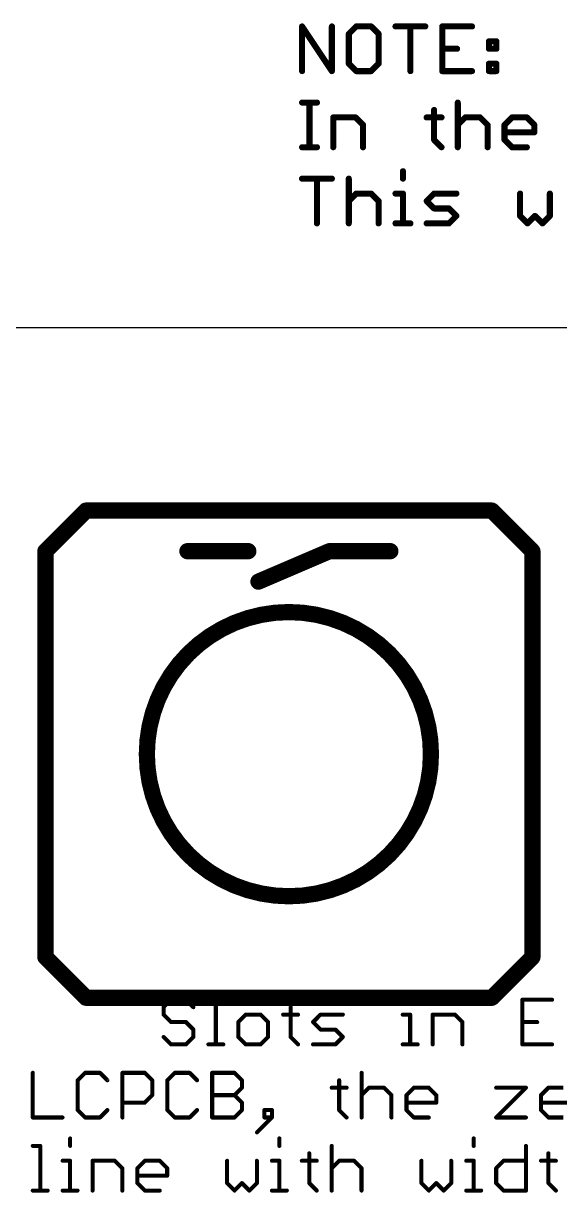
# Model space of a CAD drawing. Extents: x 0 to 102, y -4 to 29.
# Drawn here: x 50.02 to 56.73, y 14.58 to 29.21 of the extents above; entities that cross this region are included whole.
import ezdxf

# ---------------------------------------------------------------- set-up
doc = ezdxf.new("R2010")
doc.units = 0
for name, color, linetype in [('20', 53, 'CONTINUOUS'), ('21', 253, 'CONTINUOUS'), ('51', 41, 'CONTINUOUS')]:
    doc.layers.add(name, color=color, linetype=linetype)

msp = doc.modelspace()

# ---------------------------------------------------------------- linework, layer by layer
at = {"layer": '20'}
msp.add_line((100.33, 25.4), (1.27, 25.4), dxfattribs=at)
at = {"layer": '21', "const_width": 0.2032}
for points in [[(54.368, 23.114), (52.324, 23.114)], [(50.292, 22.225), (50.292, 17.907)], [(56.388, 17.907), (56.388, 22.225)], [(54.338, 17.018), (52.324, 17.018)]]:
    msp.add_lwpolyline(points, dxfattribs=at)
at = {"layer": '21'}
for points, const_width in [([(52.324, 23.1648, 1), (52.324, 23.0632)], 0.1016), ([(54.368, 23.0632, 1), (54.368, 23.1648)], 0.1016), ([(50.3428, 22.225, 1), (50.2412, 22.225)], 0.1016), ([(56.4388, 22.225, 1), (56.3372, 22.225)], 0.1016), ([(53.34, 18.288, 1), (53.34, 21.844, 1), (53.34, 18.288)], 0.2032), ([(50.2412, 17.907, 1), (50.3428, 17.907)], 0.1016), ([(56.3372, 17.907, 1), (56.4388, 17.907)], 0.1016), ([(52.324, 17.0688, 1), (52.324, 16.9672)], 0.1016), ([(54.338, 16.9672, 1), (54.338, 17.0688)], 0.1016)]:
    msp.add_lwpolyline(points, format="xyb", dxfattribs=dict(at, const_width=const_width))
at = {"layer": '51'}
for points, const_width in [([(53.5051, 28.6131), (53.5051, 29.1724)], 0.0762), ([(53.5051, 29.1724), (53.878, 28.6131)], 0.0762), ([(53.878, 28.6131), (53.878, 29.1724)], 0.0762), ([(54.183, 29.1724), (54.0898, 29.0792)], 0.0762), ([(54.0898, 29.0792), (54.0898, 28.7063)], 0.0762), ([(54.3694, 29.1724), (54.183, 29.1724)], 0.0762), ([(54.4626, 29.0792), (54.3694, 29.1724)], 0.0762), ([(54.4626, 28.7063), (54.4626, 29.0792)], 0.0762), ([(54.6745, 29.1724), (55.0473, 29.1724)], 0.0762), ([(54.8609, 28.6131), (54.8609, 29.1724)], 0.0762), ([(55.632, 29.1724), (55.2592, 29.1724)], 0.0762), ([(55.2592, 29.1724), (55.2592, 28.6131)], 0.0762), ([(55.8439, 28.986), (55.9371, 28.986)], 0.0762), ([(55.8439, 28.8927), (55.8439, 28.986)], 0.0762), ([(55.9371, 28.986), (55.9371, 28.8927)], 0.0762), ([(55.2592, 28.8927), (55.4456, 28.8927)], 0.0762), ([(55.9371, 28.8927), (55.8439, 28.8927)], 0.0762), ([(54.0898, 28.7063), (54.183, 28.6131)], 0.0762), ([(54.3694, 28.6131), (54.4626, 28.7063)], 0.0762), ([(55.8439, 28.7063), (55.9371, 28.7063)], 0.0762), ([(55.8439, 28.6131), (55.8439, 28.7063)], 0.0762), ([(55.9371, 28.7063), (55.9371, 28.6131)], 0.0762), ([(54.183, 28.6131), (54.3694, 28.6131)], 0.0762), ([(55.2592, 28.6131), (55.632, 28.6131)], 0.0762), ([(55.9371, 28.6131), (55.8439, 28.6131)], 0.0762), ([(53.5051, 28.2199), (53.6915, 28.2199)], 0.0762), ([(53.5983, 27.6606), (53.5983, 28.2199)], 0.0762), ([(55.4541, 28.2199), (55.4541, 27.6606)], 0.0762), ([(55.1575, 28.1267), (55.1575, 27.7538)], 0.0762), ([(53.8949, 27.6606), (53.8949, 28.0335)], 0.0762), ([(53.8949, 28.0335), (54.1745, 28.0335)], 0.0762), ([(54.1745, 28.0335), (54.2677, 27.9402)], 0.0762), ([(54.2677, 27.9402), (54.2677, 27.6606)], 0.0762), ([(55.0643, 28.0335), (55.2507, 28.0335)], 0.0762), ([(55.4541, 27.9402), (55.5473, 28.0335)], 0.0762), ([(55.5473, 28.0335), (55.7337, 28.0335)], 0.0762), ([(55.7337, 28.0335), (55.8269, 27.9402)], 0.0762), ([(55.8269, 27.9402), (55.8269, 27.6606)], 0.0762), ([(56.0388, 27.9402), (56.132, 28.0335)], 0.0762), ([(56.0388, 27.7538), (56.0388, 27.9402)], 0.0762), ([(56.132, 28.0335), (56.3184, 28.0335)], 0.0762), ([(56.3184, 28.0335), (56.4116, 27.9402)], 0.0762), ([(56.4116, 27.9402), (56.4116, 27.847)], 0.0762), ([(56.4116, 27.847), (56.0388, 27.847)], 0.0762), ([(53.5051, 27.6606), (53.6915, 27.6606)], 0.0762), ([(55.1575, 27.7538), (55.2507, 27.6606)], 0.0762), ([(56.132, 27.6606), (56.0388, 27.7538)], 0.0762), ([(56.3184, 27.6606), (56.132, 27.6606)], 0.0762), ([(54.7677, 27.3606), (54.7677, 27.2674)], 0.0762), ([(53.5051, 27.2674), (53.878, 27.2674)], 0.0762), ([(53.6915, 26.7081), (53.6915, 27.2674)], 0.0762), ([(54.0898, 27.2674), (54.0898, 26.7081)], 0.0762), ([(54.0898, 26.9877), (54.183, 27.081)], 0.0762), ([(54.183, 27.081), (54.3694, 27.081)], 0.0762), ([(54.3694, 27.081), (54.4626, 26.9877)], 0.0762), ([(54.6745, 27.081), (54.7677, 27.081)], 0.0762), ([(54.7677, 27.081), (54.7677, 26.7081)], 0.0762), ([(55.0643, 26.9877), (55.1575, 27.081)], 0.0762), ([(55.1575, 27.081), (55.4371, 27.081)], 0.0762), ([(56.2337, 27.081), (56.2337, 26.8013)], 0.0762), ([(56.6065, 26.8013), (56.6065, 27.081)], 0.0762), ([(54.4626, 26.9877), (54.4626, 26.7081)], 0.0762), ([(55.1575, 26.8945), (55.0643, 26.9877)], 0.0762), ([(55.3439, 26.8945), (55.1575, 26.8945)], 0.0762), ([(55.4371, 26.8013), (55.3439, 26.8945)], 0.0762), ([(55.3439, 26.7081), (55.4371, 26.8013)], 0.0762), ([(56.2337, 26.8013), (56.3269, 26.7081)], 0.0762), ([(56.3269, 26.7081), (56.4201, 26.8013)], 0.0762), ([(56.4201, 26.8013), (56.5133, 26.7081)], 0.0762), ([(56.5133, 26.7081), (56.6065, 26.8013)], 0.0762), ([(54.6745, 26.7081), (54.8609, 26.7081)], 0.0762), ([(55.0643, 26.7081), (55.3439, 26.7081)], 0.0762), ([(50.292, 22.606), (50.8, 23.114)], 0.2032), ([(55.88, 23.114), (50.8, 23.114)], 0.2032), ([(56.388, 22.606), (55.88, 23.114)], 0.2032), ([(50.292, 17.526), (50.292, 22.606)], 0.2032), ([(52.832, 22.606), (52.07, 22.606)], 0.2032), ([(53.848, 22.606), (52.959, 22.225)], 0.2032), ([(54.61, 22.606), (53.848, 22.606)], 0.2032), ([(56.388, 22.606), (56.388, 17.526)], 0.2032), ([(50.292, 17.526), (50.8, 17.018)], 0.2032), ([(55.88, 17.018), (56.388, 17.526)], 0.2032), ([(50.8, 17.018), (55.88, 17.018)], 0.2032), ([(51.8645, 16.9931), (51.7713, 16.8999)], 0.0508), ([(52.0509, 16.9931), (51.8645, 16.9931)], 0.0508), ([(52.1442, 16.8999), (52.0509, 16.9931)], 0.0508), ([(52.3326, 16.9931), (52.4258, 16.9931)], 0.0508), ([(52.4258, 16.9931), (52.4258, 16.4338)], 0.0508), ([(54.8582, 17.0863), (54.8582, 16.9931)], 0.0508), ([(56.6346, 16.9931), (56.2618, 16.9931)], 0.0508), ([(56.2618, 16.9931), (56.2618, 16.4338)], 0.0508), ([(51.7713, 16.8999), (51.7713, 16.8067)], 0.0508), ([(51.7713, 16.8067), (51.8645, 16.7134)], 0.0508), ([(52.8, 16.8067), (52.7068, 16.7134)], 0.0508), ([(52.9865, 16.8067), (52.8, 16.8067)], 0.0508), ([(53.0797, 16.7134), (52.9865, 16.8067)], 0.0508), ([(53.2681, 16.8067), (53.4546, 16.8067)], 0.0508), ([(53.3613, 16.8999), (53.3613, 16.527)], 0.0508), ([(53.6423, 16.7134), (53.7355, 16.8067)], 0.0508), ([(53.7355, 16.8067), (54.0152, 16.8067)], 0.0508), ([(54.765, 16.8067), (54.8582, 16.8067)], 0.0508), ([(54.8582, 16.8067), (54.8582, 16.4338)], 0.0508), ([(55.1392, 16.4338), (55.1392, 16.8067)], 0.0508), ([(55.1392, 16.8067), (55.4188, 16.8067)], 0.0508), ([(55.4188, 16.8067), (55.512, 16.7134)], 0.0508), ([(51.8645, 16.7134), (52.0509, 16.7134)], 0.0508), ([(52.0509, 16.7134), (52.1442, 16.6202)], 0.0508), ([(52.7068, 16.7134), (52.7068, 16.527)], 0.0508), ([(53.0797, 16.527), (53.0797, 16.7134)], 0.0508), ([(53.7355, 16.6202), (53.6423, 16.7134)], 0.0508), ([(55.512, 16.7134), (55.512, 16.4338)], 0.0508), ([(56.2618, 16.7134), (56.4482, 16.7134)], 0.0508), ([(51.8645, 16.4338), (51.7713, 16.527)], 0.0508), ([(52.1442, 16.527), (52.0509, 16.4338)], 0.0508), ([(52.1442, 16.6202), (52.1442, 16.527)], 0.0508), ([(52.7068, 16.527), (52.8, 16.4338)], 0.0508), ([(52.9865, 16.4338), (53.0797, 16.527)], 0.0508), ([(53.3613, 16.527), (53.4546, 16.4338)], 0.0508), ([(53.922, 16.6202), (53.7355, 16.6202)], 0.0508), ([(54.0152, 16.527), (53.922, 16.6202)], 0.0508), ([(53.922, 16.4338), (54.0152, 16.527)], 0.0508), ([(52.0509, 16.4338), (51.8645, 16.4338)], 0.0508), ([(52.3326, 16.4338), (52.519, 16.4338)], 0.0508), ([(52.8, 16.4338), (52.9865, 16.4338)], 0.0508), ([(53.6423, 16.4338), (53.922, 16.4338)], 0.0508), ([(54.765, 16.4338), (54.9514, 16.4338)], 0.0508), ([(56.2618, 16.4338), (56.6346, 16.4338)], 0.0508), ([(50.1341, 16.0787), (50.1341, 15.5194)], 0.0508), ([(50.7887, 16.0787), (50.6954, 15.9855)], 0.0508), ([(50.9751, 16.0787), (50.7887, 16.0787)], 0.0508), ([(51.0683, 15.9855), (50.9751, 16.0787)], 0.0508), ([(51.2568, 15.5194), (51.2568, 16.0787)], 0.0508), ([(51.2568, 16.0787), (51.5364, 16.0787)], 0.0508), ([(51.5364, 16.0787), (51.6296, 15.9855)], 0.0508), ([(51.9113, 16.0787), (51.8181, 15.9855)], 0.0508), ([(52.0977, 16.0787), (51.9113, 16.0787)], 0.0508), ([(52.1909, 15.9855), (52.0977, 16.0787)], 0.0508), ([(52.3794, 15.5194), (52.3794, 16.0787)], 0.0508), ([(52.3794, 16.0787), (52.659, 16.0787)], 0.0508), ([(52.659, 16.0787), (52.7522, 15.9855)], 0.0508), ([(54.2504, 16.0787), (54.2504, 15.5194)], 0.0508), ([(50.6954, 15.9855), (50.6954, 15.6126)], 0.0508), ([(51.6296, 15.9855), (51.6296, 15.799)], 0.0508), ([(51.8181, 15.9855), (51.8181, 15.6126)], 0.0508), ([(52.7522, 15.9855), (52.7522, 15.8923)], 0.0508), ([(53.9694, 15.9855), (53.9694, 15.6126)], 0.0508), ([(51.6296, 15.799), (51.5364, 15.7058)], 0.0508), ([(52.3794, 15.799), (52.659, 15.799)], 0.0508), ([(52.7522, 15.8923), (52.659, 15.799)], 0.0508), ([(52.659, 15.799), (52.7522, 15.7058)], 0.0508), ([(53.8762, 15.8923), (54.0626, 15.8923)], 0.0508), ([(54.2504, 15.799), (54.3436, 15.8923)], 0.0508), ([(54.3436, 15.8923), (54.53, 15.8923)], 0.0508), ([(54.53, 15.8923), (54.6233, 15.799)], 0.0508), ([(54.6233, 15.799), (54.6233, 15.5194)], 0.0508), ([(54.8117, 15.799), (54.9049, 15.8923)], 0.0508), ([(54.8117, 15.6126), (54.8117, 15.799)], 0.0508), ([(54.9049, 15.8923), (55.0913, 15.8923)], 0.0508), ([(55.0913, 15.8923), (55.1846, 15.799)], 0.0508), ([(55.1846, 15.799), (55.1846, 15.7058)], 0.0508), ([(55.9343, 15.8923), (56.3072, 15.8923)], 0.0508), ([(56.3072, 15.8923), (55.9343, 15.5194)], 0.0508), ([(56.4956, 15.799), (56.5889, 15.8923)], 0.0508), ([(56.4956, 15.6126), (56.4956, 15.799)], 0.0508), ([(56.5889, 15.8923), (56.7753, 15.8923)], 0.0508), ([(51.5364, 15.7058), (51.2568, 15.7058)], 0.0508), ([(52.7522, 15.7058), (52.7522, 15.6126)], 0.0508), ([(55.1846, 15.7058), (54.8117, 15.7058)], 0.0508), ([(56.8685, 15.7058), (56.4956, 15.7058)], 0.0508), ([(50.1341, 15.5194), (50.507, 15.5194)], 0.0508), ([(50.6954, 15.6126), (50.7887, 15.5194)], 0.0508), ([(50.7887, 15.5194), (50.9751, 15.5194)], 0.0508), ([(50.9751, 15.5194), (51.0683, 15.6126)], 0.0508), ([(51.8181, 15.6126), (51.9113, 15.5194)], 0.0508), ([(51.9113, 15.5194), (52.0977, 15.5194)], 0.0508), ([(52.0977, 15.5194), (52.1909, 15.6126)], 0.0508), ([(52.659, 15.5194), (52.3794, 15.5194)], 0.0508), ([(52.7522, 15.6126), (52.659, 15.5194)], 0.0508), ([(52.9407, 15.333), (53.1271, 15.5194)], 0.0508), ([(53.1271, 15.6126), (53.0339, 15.6126)], 0.0508), ([(53.0339, 15.6126), (53.0339, 15.5194)], 0.0508), ([(53.0339, 15.5194), (53.1271, 15.5194)], 0.0508), ([(53.1271, 15.5194), (53.1271, 15.6126)], 0.0508), ([(53.9694, 15.6126), (54.0626, 15.5194)], 0.0508), ([(54.9049, 15.5194), (54.8117, 15.6126)], 0.0508), ([(55.0913, 15.5194), (54.9049, 15.5194)], 0.0508), ([(55.9343, 15.5194), (56.3072, 15.5194)], 0.0508), ([(56.5889, 15.5194), (56.4956, 15.6126)], 0.0508), ([(56.7753, 15.5194), (56.5889, 15.5194)], 0.0508), ([(50.6015, 15.2575), (50.6015, 15.1643)], 0.0508), ([(53.221, 15.2575), (53.221, 15.1643)], 0.0508), ([(55.6533, 15.2575), (55.6533, 15.1643)], 0.0508), ([(50.1341, 15.1643), (50.2273, 15.1643)], 0.0508), ([(50.2273, 15.1643), (50.2273, 14.605)], 0.0508), ([(53.5952, 15.0711), (53.5952, 14.6982)], 0.0508), ([(53.8762, 15.1643), (53.8762, 14.605)], 0.0508), ([(56.3072, 15.1643), (56.3072, 14.605)], 0.0508), ([(56.5888, 15.0711), (56.5888, 14.6982)], 0.0508), ([(50.5083, 14.9779), (50.6015, 14.9779)], 0.0508), ([(50.6015, 14.9779), (50.6015, 14.605)], 0.0508), ([(50.8825, 14.605), (50.8825, 14.9779)], 0.0508), ([(50.8825, 14.9779), (51.1622, 14.9779)], 0.0508), ([(51.1622, 14.9779), (51.2554, 14.8846)], 0.0508), ([(51.4438, 14.8846), (51.537, 14.9779)], 0.0508), ([(51.537, 14.9779), (51.7235, 14.9779)], 0.0508), ([(51.7235, 14.9779), (51.8167, 14.8846)], 0.0508), ([(52.5664, 14.9779), (52.5664, 14.6982)], 0.0508), ([(52.9393, 14.6982), (52.9393, 14.9779)], 0.0508), ([(53.1278, 14.9779), (53.221, 14.9779)], 0.0508), ([(53.221, 14.9779), (53.221, 14.605)], 0.0508), ([(53.502, 14.9779), (53.6884, 14.9779)], 0.0508), ([(53.8762, 14.8846), (53.9694, 14.9779)], 0.0508), ([(53.9694, 14.9779), (54.1558, 14.9779)], 0.0508), ([(54.1558, 14.9779), (54.249, 14.8846)], 0.0508), ([(54.9988, 14.9779), (54.9988, 14.6982)], 0.0508), ([(55.3716, 14.6982), (55.3716, 14.9779)], 0.0508), ([(55.5601, 14.9779), (55.6533, 14.9779)], 0.0508), ([(55.6533, 14.9779), (55.6533, 14.605)], 0.0508), ([(55.9343, 14.8846), (56.0275, 14.9779)], 0.0508), ([(56.0275, 14.9779), (56.3072, 14.9779)], 0.0508), ([(56.4956, 14.9779), (56.682, 14.9779)], 0.0508), ([(51.2554, 14.8846), (51.2554, 14.605)], 0.0508), ([(51.4438, 14.6982), (51.4438, 14.8846)], 0.0508), ([(51.8167, 14.7914), (51.4438, 14.7914)], 0.0508), ([(51.8167, 14.8846), (51.8167, 14.7914)], 0.0508), ([(54.249, 14.8846), (54.249, 14.605)], 0.0508), ([(55.9343, 14.6982), (55.9343, 14.8846)], 0.0508), ([(51.537, 14.605), (51.4438, 14.6982)], 0.0508), ([(52.5664, 14.6982), (52.6597, 14.605)], 0.0508), ([(52.6597, 14.605), (52.7529, 14.6982)], 0.0508), ([(52.7529, 14.6982), (52.8461, 14.605)], 0.0508), ([(52.8461, 14.605), (52.9393, 14.6982)], 0.0508), ([(53.5952, 14.6982), (53.6884, 14.605)], 0.0508), ([(54.9988, 14.6982), (55.092, 14.605)], 0.0508), ([(55.092, 14.605), (55.1852, 14.6982)], 0.0508), ([(55.1852, 14.6982), (55.2784, 14.605)], 0.0508), ([(55.2784, 14.605), (55.3716, 14.6982)], 0.0508), ([(56.0275, 14.605), (55.9343, 14.6982)], 0.0508), ([(56.5888, 14.6982), (56.682, 14.605)], 0.0508), ([(50.1341, 14.605), (50.3205, 14.605)], 0.0508), ([(50.5083, 14.605), (50.6947, 14.605)], 0.0508), ([(51.7235, 14.605), (51.537, 14.605)], 0.0508), ([(53.1278, 14.605), (53.3142, 14.605)], 0.0508), ([(55.5601, 14.605), (55.7465, 14.605)], 0.0508), ([(56.3072, 14.605), (56.0275, 14.605)], 0.0508)]:
    msp.add_lwpolyline(points, dxfattribs=dict(at, const_width=const_width))
for points, const_width in [([(53.521, 29.1829, 1), (53.4892, 29.1618)], 0.0381), ([(53.5242, 29.1724, 1), (53.4861, 29.1724)], 0.0381), ([(53.897, 29.1724, 1), (53.8589, 29.1724)], 0.0381), ([(54.1088, 29.0792, 1), (54.0707, 29.0792)], 0.0381), ([(54.183, 29.1914, 1), (54.183, 29.1533)], 0.0381), ([(54.1965, 29.1589, 1), (54.1695, 29.1858)], 0.0381), ([(54.3829, 29.1858, 1), (54.356, 29.1589)], 0.0381), ([(54.3694, 29.1533, 1), (54.3694, 29.1914)], 0.0381), ([(54.4817, 29.0792, 1), (54.4436, 29.0792)], 0.0381), ([(54.6745, 29.1914, 1), (54.6745, 29.1533)], 0.0381), ([(54.88, 29.1724, 1), (54.8419, 29.1724)], 0.0381), ([(55.0473, 29.1533, 1), (55.0473, 29.1914)], 0.0381), ([(55.2782, 29.1724, 1), (55.2401, 29.1724)], 0.0381), ([(55.2592, 29.1914, 1), (55.2592, 29.1533)], 0.0381), ([(55.632, 29.1533, 1), (55.632, 29.1914)], 0.0381), ([(54.0763, 29.0926, 1), (54.1033, 29.0657)], 0.0381), ([(54.4492, 29.0657, 1), (54.4761, 29.0926)], 0.0381), ([(55.8629, 28.986, 1), (55.8248, 28.986)], 0.0381), ([(55.8439, 29.005, 1), (55.8439, 28.9669)], 0.0381), ([(55.9562, 28.986, 1), (55.9181, 28.986)], 0.0381), ([(55.9371, 28.9669, 1), (55.9371, 29.005)], 0.0381), ([(55.2592, 28.9118, 1), (55.2592, 28.8737)], 0.0381), ([(55.4456, 28.8737, 1), (55.4456, 28.9118)], 0.0381), ([(55.8439, 28.9118, 1), (55.8439, 28.8737)], 0.0381), ([(55.8248, 28.8927, 1), (55.8629, 28.8927)], 0.0381), ([(55.9181, 28.8927, 1), (55.9562, 28.8927)], 0.0381), ([(55.9371, 28.8737, 1), (55.9371, 28.9118)], 0.0381), ([(54.1033, 28.7198, 1), (54.0763, 28.6928)], 0.0381), ([(54.0707, 28.7063, 1), (54.1088, 28.7063)], 0.0381), ([(54.4436, 28.7063, 1), (54.4817, 28.7063)], 0.0381), ([(54.4761, 28.6928, 1), (54.4492, 28.7198)], 0.0381), ([(55.8439, 28.7254, 1), (55.8439, 28.6873)], 0.0381), ([(55.8629, 28.7063, 1), (55.8248, 28.7063)], 0.0381), ([(55.9562, 28.7063, 1), (55.9181, 28.7063)], 0.0381), ([(55.9371, 28.6873, 1), (55.9371, 28.7254)], 0.0381), ([(53.4861, 28.6131, 1), (53.5242, 28.6131)], 0.0381), ([(53.8589, 28.6131, 1), (53.897, 28.6131)], 0.0381), ([(53.8621, 28.6025, 1), (53.8938, 28.6237)], 0.0381), ([(54.183, 28.6322, 1), (54.183, 28.5941)], 0.0381), ([(54.1695, 28.5996, 1), (54.1965, 28.6266)], 0.0381), ([(54.356, 28.6266, 1), (54.3829, 28.5996)], 0.0381), ([(54.3694, 28.5941, 1), (54.3694, 28.6322)], 0.0381), ([(54.8419, 28.6131, 1), (54.88, 28.6131)], 0.0381), ([(55.2401, 28.6131, 1), (55.2782, 28.6131)], 0.0381), ([(55.2592, 28.6322, 1), (55.2592, 28.5941)], 0.0381), ([(55.632, 28.5941, 1), (55.632, 28.6322)], 0.0381), ([(55.8439, 28.6322, 1), (55.8439, 28.5941)], 0.0381), ([(55.8248, 28.6131, 1), (55.8629, 28.6131)], 0.0381), ([(55.9181, 28.6131, 1), (55.9562, 28.6131)], 0.0381), ([(55.9371, 28.5941, 1), (55.9371, 28.6322)], 0.0381), ([(53.5051, 28.2389, 1), (53.5051, 28.2008)], 0.0381), ([(53.6174, 28.2199, 1), (53.5793, 28.2199)], 0.0381), ([(53.6915, 28.2008, 1), (53.6915, 28.2389)], 0.0381), ([(55.4731, 28.2199, 1), (55.435, 28.2199)], 0.0381), ([(55.1766, 28.1267, 1), (55.1385, 28.1267)], 0.0381), ([(53.9139, 28.0335, 1), (53.8758, 28.0335)], 0.0381), ([(53.8949, 28.0525, 1), (53.8949, 28.0144)], 0.0381), ([(54.188, 28.0469, 1), (54.1611, 28.02)], 0.0381), ([(54.1745, 28.0144, 1), (54.1745, 28.0525)], 0.0381), ([(54.2868, 27.9402, 1), (54.2487, 27.9402)], 0.0381), ([(54.2543, 27.9268, 1), (54.2812, 27.9537)], 0.0381), ([(55.0643, 28.0525, 1), (55.0643, 28.0144)], 0.0381), ([(55.2507, 28.0144, 1), (55.2507, 28.0525)], 0.0381), ([(55.4406, 27.9537, 1), (55.4676, 27.9268)], 0.0381), ([(55.5473, 28.0525, 1), (55.5473, 28.0144)], 0.0381), ([(55.5608, 28.02, 1), (55.5338, 28.0469)], 0.0381), ([(55.7472, 28.0469, 1), (55.7203, 28.02)], 0.0381), ([(55.7337, 28.0144, 1), (55.7337, 28.0525)], 0.0381), ([(55.846, 27.9402, 1), (55.8079, 27.9402)], 0.0381), ([(55.8135, 27.9268, 1), (55.8404, 27.9537)], 0.0381), ([(56.0578, 27.9402, 1), (56.0197, 27.9402)], 0.0381), ([(56.0253, 27.9537, 1), (56.0523, 27.9268)], 0.0381), ([(56.132, 28.0525, 1), (56.132, 28.0144)], 0.0381), ([(56.1455, 28.02, 1), (56.1185, 28.0469)], 0.0381), ([(56.3319, 28.0469, 1), (56.305, 28.02)], 0.0381), ([(56.3184, 28.0144, 1), (56.3184, 28.0525)], 0.0381), ([(56.4307, 27.9402, 1), (56.3926, 27.9402)], 0.0381), ([(56.3982, 27.9268, 1), (56.4251, 27.9537)], 0.0381), ([(56.0388, 27.8661, 1), (56.0388, 27.828)], 0.0381), ([(56.3926, 27.847, 1), (56.4307, 27.847)], 0.0381), ([(56.4116, 27.828, 1), (56.4116, 27.8661)], 0.0381), ([(53.5051, 27.6797, 1), (53.5051, 27.6416)], 0.0381), ([(53.5793, 27.6606, 1), (53.6174, 27.6606)], 0.0381), ([(53.6915, 27.6416, 1), (53.6915, 27.6797)], 0.0381), ([(53.8758, 27.6606, 1), (53.9139, 27.6606)], 0.0381), ([(54.2487, 27.6606, 1), (54.2868, 27.6606)], 0.0381), ([(55.171, 27.7673, 1), (55.144, 27.7403)], 0.0381), ([(55.1385, 27.7538, 1), (55.1766, 27.7538)], 0.0381), ([(55.2372, 27.6471, 1), (55.2642, 27.6741)], 0.0381), ([(55.435, 27.6606, 1), (55.4731, 27.6606)], 0.0381), ([(55.8079, 27.6606, 1), (55.846, 27.6606)], 0.0381), ([(56.0523, 27.7673, 1), (56.0253, 27.7403)], 0.0381), ([(56.0197, 27.7538, 1), (56.0578, 27.7538)], 0.0381), ([(56.132, 27.6797, 1), (56.132, 27.6416)], 0.0381), ([(56.1185, 27.6471, 1), (56.1455, 27.6741)], 0.0381), ([(56.3184, 27.6416, 1), (56.3184, 27.6797)], 0.0381), ([(54.7868, 27.3606, 1), (54.7487, 27.3606)], 0.0381), ([(53.5051, 27.2864, 1), (53.5051, 27.2483)], 0.0381), ([(53.7106, 27.2674, 1), (53.6725, 27.2674)], 0.0381), ([(53.878, 27.2483, 1), (53.878, 27.2864)], 0.0381), ([(54.1088, 27.2674, 1), (54.0707, 27.2674)], 0.0381), ([(54.7487, 27.2674, 1), (54.7868, 27.2674)], 0.0381), ([(54.183, 27.1, 1), (54.183, 27.0619)], 0.0381), ([(54.1965, 27.0675, 1), (54.1695, 27.0944)], 0.0381), ([(54.3829, 27.0944, 1), (54.356, 27.0675)], 0.0381), ([(54.3694, 27.0619, 1), (54.3694, 27.1)], 0.0381), ([(54.6745, 27.1, 1), (54.6745, 27.0619)], 0.0381), ([(54.7868, 27.081, 1), (54.7487, 27.081)], 0.0381), ([(54.7677, 27.0619, 1), (54.7677, 27.1)], 0.0381), ([(55.1575, 27.1, 1), (55.1575, 27.0619)], 0.0381), ([(55.171, 27.0675, 1), (55.144, 27.0944)], 0.0381), ([(55.4371, 27.0619, 1), (55.4371, 27.1)], 0.0381), ([(56.2527, 27.081, 1), (56.2146, 27.081)], 0.0381), ([(56.6256, 27.081, 1), (56.5875, 27.081)], 0.0381), ([(54.0763, 27.0012, 1), (54.1033, 26.9743)], 0.0381), ([(54.4817, 26.9877, 1), (54.4436, 26.9877)], 0.0381), ([(54.4492, 26.9743, 1), (54.4761, 27.0012)], 0.0381), ([(55.0778, 27.0012, 1), (55.0508, 26.9743)], 0.0381), ([(55.0508, 27.0012, 1), (55.0778, 26.9743)], 0.0381), ([(55.1575, 26.9136, 1), (55.1575, 26.8755)], 0.0381), ([(55.144, 26.8811, 1), (55.171, 26.908)], 0.0381), ([(55.3574, 26.908, 1), (55.3305, 26.8811)], 0.0381), ([(55.3439, 26.8755, 1), (55.3439, 26.9136)], 0.0381), ([(55.4506, 26.7878, 1), (55.4237, 26.8148)], 0.0381), ([(55.4237, 26.7878, 1), (55.4506, 26.8148)], 0.0381), ([(56.2146, 26.8013, 1), (56.2527, 26.8013)], 0.0381), ([(56.2472, 26.8148, 1), (56.2202, 26.7878)], 0.0381), ([(56.4336, 26.8148, 1), (56.4066, 26.7878)], 0.0381), ([(56.4336, 26.7878, 1), (56.4066, 26.8148)], 0.0381), ([(56.5875, 26.8013, 1), (56.6256, 26.8013)], 0.0381), ([(56.62, 26.7878, 1), (56.5931, 26.8148)], 0.0381), ([(53.6725, 26.7081, 1), (53.7106, 26.7081)], 0.0381), ([(54.0707, 26.7081, 1), (54.1088, 26.7081)], 0.0381), ([(54.4436, 26.7081, 1), (54.4817, 26.7081)], 0.0381), ([(54.6745, 26.7272, 1), (54.6745, 26.6891)], 0.0381), ([(54.7487, 26.7081, 1), (54.7868, 26.7081)], 0.0381), ([(54.8609, 26.6891, 1), (54.8609, 26.7272)], 0.0381), ([(55.0643, 26.7272, 1), (55.0643, 26.6891)], 0.0381), ([(55.3305, 26.7216, 1), (55.3574, 26.6946)], 0.0381), ([(55.3439, 26.6891, 1), (55.3439, 26.7272)], 0.0381), ([(56.3134, 26.7216, 1), (56.3404, 26.6946)], 0.0381), ([(56.3134, 26.6946, 1), (56.3404, 26.7216)], 0.0381), ([(56.4999, 26.7216, 1), (56.5268, 26.6946)], 0.0381), ([(56.4999, 26.6946, 1), (56.5268, 26.7216)], 0.0381), ([(50.8, 23.1648, 1), (50.8, 23.0632)], 0.1016), ([(50.8359, 23.0781, 1), (50.7641, 23.1499)], 0.1016), ([(55.9159, 23.1499, 1), (55.8441, 23.0781)], 0.1016), ([(55.88, 23.0632, 1), (55.88, 23.1648)], 0.1016), ([(50.3428, 22.606, 1), (50.2412, 22.606)], 0.1016), ([(50.2561, 22.6419, 1), (50.3279, 22.5701)], 0.1016), ([(52.07, 22.6568, 1), (52.07, 22.5552)], 0.1016), ([(52.832, 22.5552, 1), (52.832, 22.6568)], 0.1016), ([(53.848, 22.6568, 1), (53.848, 22.5552)], 0.1016), ([(53.868, 22.5593, 1), (53.828, 22.6527)], 0.1016), ([(54.61, 22.5552, 1), (54.61, 22.6568)], 0.1016), ([(56.4388, 22.606, 1), (56.3372, 22.606)], 0.1016), ([(56.3521, 22.5701, 1), (56.4239, 22.6419)], 0.1016), ([(52.939, 22.2717, 1), (52.979, 22.1783)], 0.1016), ([(53.34, 18.288, 1), (53.34, 21.844, 1), (53.34, 18.288)], 0.2032), ([(50.3279, 17.5619, 1), (50.2561, 17.4901)], 0.1016), ([(50.2412, 17.526, 1), (50.3428, 17.526)], 0.1016), ([(56.3372, 17.526, 1), (56.4388, 17.526)], 0.1016), ([(56.4239, 17.4901, 1), (56.3521, 17.5619)], 0.1016), ([(50.8, 17.0688, 1), (50.8, 16.9672)], 0.1016), ([(55.88, 16.9672, 1), (55.88, 17.0688)], 0.1016), ([(50.7641, 16.9821, 1), (50.8359, 17.0539)], 0.1016), ([(51.8645, 17.0058, 1), (51.8645, 16.9804)], 0.0254), ([(51.8735, 16.9841, 1), (51.8555, 17.0021)], 0.0254), ([(52.0599, 17.0021, 1), (52.042, 16.9841)], 0.0254), ([(52.0509, 16.9804, 1), (52.0509, 17.0058)], 0.0254), ([(52.3326, 17.0058, 1), (52.3326, 16.9804)], 0.0254), ([(52.4385, 16.9931, 1), (52.4131, 16.9931)], 0.0254), ([(52.4258, 16.9804, 1), (52.4258, 17.0058)], 0.0254), ([(54.8709, 17.0863, 1), (54.8455, 17.0863)], 0.0254), ([(54.8455, 16.9931, 1), (54.8709, 16.9931)], 0.0254), ([(55.8441, 17.0539, 1), (55.9159, 16.9821)], 0.1016), ([(56.2618, 17.0058, 1), (56.2618, 16.9804)], 0.0254), ([(56.2745, 16.9931, 1), (56.2491, 16.9931)], 0.0254), ([(56.6346, 16.9804, 1), (56.6346, 17.0058)], 0.0254), ([(51.784, 16.8999, 1), (51.7586, 16.8999)], 0.0254), ([(51.7623, 16.9088, 1), (51.7803, 16.8909)], 0.0254), ([(51.7803, 16.8156, 1), (51.7623, 16.7977)], 0.0254), ([(52.1352, 16.8909, 1), (52.1531, 16.9088)], 0.0254), ([(52.8, 16.8194, 1), (52.8, 16.794)], 0.0254), ([(52.809, 16.7977, 1), (52.791, 16.8156)], 0.0254), ([(52.9954, 16.8156, 1), (52.9775, 16.7977)], 0.0254), ([(52.9865, 16.794, 1), (52.9865, 16.8194)], 0.0254), ([(53.2681, 16.8194, 1), (53.2681, 16.794)], 0.0254), ([(53.374, 16.8999, 1), (53.3486, 16.8999)], 0.0254), ([(53.4546, 16.794, 1), (53.4546, 16.8194)], 0.0254), ([(53.7355, 16.8194, 1), (53.7355, 16.794)], 0.0254), ([(53.7445, 16.7977, 1), (53.7266, 16.8156)], 0.0254), ([(54.0152, 16.794, 1), (54.0152, 16.8194)], 0.0254), ([(54.765, 16.8194, 1), (54.765, 16.794)], 0.0254), ([(54.8709, 16.8067, 1), (54.8455, 16.8067)], 0.0254), ([(54.8582, 16.794, 1), (54.8582, 16.8194)], 0.0254), ([(55.1519, 16.8067, 1), (55.1265, 16.8067)], 0.0254), ([(55.1392, 16.8194, 1), (55.1392, 16.794)], 0.0254), ([(55.4278, 16.8156, 1), (55.4098, 16.7977)], 0.0254), ([(55.4188, 16.794, 1), (55.4188, 16.8194)], 0.0254), ([(51.7586, 16.8067, 1), (51.784, 16.8067)], 0.0254), ([(51.8645, 16.7261, 1), (51.8645, 16.7007)], 0.0254), ([(51.8555, 16.7045, 1), (51.8735, 16.7224)], 0.0254), ([(52.0599, 16.7224, 1), (52.042, 16.7045)], 0.0254), ([(52.0509, 16.7007, 1), (52.0509, 16.7261)], 0.0254), ([(52.7195, 16.7134, 1), (52.6941, 16.7134)], 0.0254), ([(52.6978, 16.7224, 1), (52.7158, 16.7045)], 0.0254), ([(53.0924, 16.7134, 1), (53.067, 16.7134)], 0.0254), ([(53.0707, 16.7045, 1), (53.0886, 16.7224)], 0.0254), ([(53.6513, 16.7224, 1), (53.6334, 16.7045)], 0.0254), ([(53.6334, 16.7224, 1), (53.6513, 16.7045)], 0.0254), ([(55.5247, 16.7134, 1), (55.4993, 16.7134)], 0.0254), ([(55.503, 16.7045, 1), (55.521, 16.7224)], 0.0254), ([(56.2618, 16.7261, 1), (56.2618, 16.7007)], 0.0254), ([(56.4482, 16.7007, 1), (56.4482, 16.7261)], 0.0254), ([(51.7803, 16.536, 1), (51.7623, 16.518)], 0.0254), ([(52.1569, 16.6202, 1), (52.1315, 16.6202)], 0.0254), ([(52.1315, 16.527, 1), (52.1569, 16.527)], 0.0254), ([(52.1352, 16.6112, 1), (52.1531, 16.6292)], 0.0254), ([(52.1531, 16.518, 1), (52.1352, 16.536)], 0.0254), ([(52.7158, 16.536, 1), (52.6978, 16.518)], 0.0254), ([(52.6941, 16.527, 1), (52.7195, 16.527)], 0.0254), ([(53.067, 16.527, 1), (53.0924, 16.527)], 0.0254), ([(53.0886, 16.518, 1), (53.0707, 16.536)], 0.0254), ([(53.3486, 16.527, 1), (53.374, 16.527)], 0.0254), ([(53.3703, 16.536, 1), (53.3524, 16.518)], 0.0254), ([(53.7355, 16.6329, 1), (53.7355, 16.6075)], 0.0254), ([(53.7266, 16.6112, 1), (53.7445, 16.6292)], 0.0254), ([(53.9309, 16.6292, 1), (53.913, 16.6112)], 0.0254), ([(53.922, 16.6075, 1), (53.922, 16.6329)], 0.0254), ([(54.0242, 16.518, 1), (54.0062, 16.536)], 0.0254), ([(54.0062, 16.518, 1), (54.0242, 16.536)], 0.0254), ([(51.8645, 16.4465, 1), (51.8645, 16.4211)], 0.0254), ([(51.8555, 16.4248, 1), (51.8735, 16.4428)], 0.0254), ([(52.042, 16.4428, 1), (52.0599, 16.4248)], 0.0254), ([(52.0509, 16.4211, 1), (52.0509, 16.4465)], 0.0254), ([(52.3326, 16.4465, 1), (52.3326, 16.4211)], 0.0254), ([(52.4131, 16.4338, 1), (52.4385, 16.4338)], 0.0254), ([(52.519, 16.4211, 1), (52.519, 16.4465)], 0.0254), ([(52.8, 16.4465, 1), (52.8, 16.4211)], 0.0254), ([(52.791, 16.4248, 1), (52.809, 16.4428)], 0.0254), ([(52.9775, 16.4428, 1), (52.9954, 16.4248)], 0.0254), ([(52.9865, 16.4211, 1), (52.9865, 16.4465)], 0.0254), ([(53.4456, 16.4248, 1), (53.4635, 16.4428)], 0.0254), ([(53.6423, 16.4465, 1), (53.6423, 16.4211)], 0.0254), ([(53.913, 16.4428, 1), (53.9309, 16.4248)], 0.0254), ([(53.922, 16.4211, 1), (53.922, 16.4465)], 0.0254), ([(54.765, 16.4465, 1), (54.765, 16.4211)], 0.0254), ([(54.8455, 16.4338, 1), (54.8709, 16.4338)], 0.0254), ([(54.9514, 16.4211, 1), (54.9514, 16.4465)], 0.0254), ([(55.1265, 16.4338, 1), (55.1519, 16.4338)], 0.0254), ([(55.4993, 16.4338, 1), (55.5247, 16.4338)], 0.0254), ([(56.2618, 16.4465, 1), (56.2618, 16.4211)], 0.0254), ([(56.2491, 16.4338, 1), (56.2745, 16.4338)], 0.0254), ([(56.6346, 16.4211, 1), (56.6346, 16.4465)], 0.0254), ([(50.1468, 16.0787, 1), (50.1214, 16.0787)], 0.0254), ([(50.7887, 16.0914, 1), (50.7887, 16.066)], 0.0254), ([(50.7976, 16.0697, 1), (50.7797, 16.0877)], 0.0254), ([(50.9841, 16.0877, 1), (50.9661, 16.0697)], 0.0254), ([(50.9751, 16.066, 1), (50.9751, 16.0914)], 0.0254), ([(51.2695, 16.0787, 1), (51.2441, 16.0787)], 0.0254), ([(51.2568, 16.0914, 1), (51.2568, 16.066)], 0.0254), ([(51.5454, 16.0877, 1), (51.5274, 16.0697)], 0.0254), ([(51.5364, 16.066, 1), (51.5364, 16.0914)], 0.0254), ([(51.9113, 16.0914, 1), (51.9113, 16.066)], 0.0254), ([(51.9203, 16.0697, 1), (51.9023, 16.0877)], 0.0254), ([(52.1067, 16.0877, 1), (52.0887, 16.0697)], 0.0254), ([(52.0977, 16.066, 1), (52.0977, 16.0914)], 0.0254), ([(52.3921, 16.0787, 1), (52.3667, 16.0787)], 0.0254), ([(52.3794, 16.0914, 1), (52.3794, 16.066)], 0.0254), ([(52.668, 16.0877, 1), (52.65, 16.0697)], 0.0254), ([(52.659, 16.066, 1), (52.659, 16.0914)], 0.0254), ([(54.2631, 16.0787, 1), (54.2377, 16.0787)], 0.0254), ([(50.7081, 15.9855, 1), (50.6827, 15.9855)], 0.0254), ([(50.6865, 15.9944, 1), (50.7044, 15.9765)], 0.0254), ([(51.0593, 15.9765, 1), (51.0773, 15.9944)], 0.0254), ([(51.6423, 15.9855, 1), (51.6169, 15.9855)], 0.0254), ([(51.6206, 15.9765, 1), (51.6386, 15.9944)], 0.0254), ([(51.8308, 15.9855, 1), (51.8054, 15.9855)], 0.0254), ([(51.8091, 15.9944, 1), (51.827, 15.9765)], 0.0254), ([(52.1819, 15.9765, 1), (52.1999, 15.9944)], 0.0254), ([(52.7649, 15.9855, 1), (52.7395, 15.9855)], 0.0254), ([(52.7432, 15.9765, 1), (52.7612, 15.9944)], 0.0254), ([(53.9821, 15.9855, 1), (53.9567, 15.9855)], 0.0254), ([(51.6169, 15.799, 1), (51.6423, 15.799)], 0.0254), ([(51.6386, 15.7901, 1), (51.6206, 15.808)], 0.0254), ([(52.3794, 15.8117, 1), (52.3794, 15.7863)], 0.0254), ([(52.668, 15.808, 1), (52.65, 15.7901)], 0.0254), ([(52.65, 15.808, 1), (52.668, 15.7901)], 0.0254), ([(52.659, 15.7863, 1), (52.659, 15.8117)], 0.0254), ([(52.7395, 15.8923, 1), (52.7649, 15.8923)], 0.0254), ([(52.7612, 15.8833, 1), (52.7432, 15.9012)], 0.0254), ([(53.8762, 15.905, 1), (53.8762, 15.8796)], 0.0254), ([(54.0626, 15.8796, 1), (54.0626, 15.905)], 0.0254), ([(54.2414, 15.808, 1), (54.2594, 15.7901)], 0.0254), ([(54.3436, 15.905, 1), (54.3436, 15.8796)], 0.0254), ([(54.3526, 15.8833, 1), (54.3346, 15.9012)], 0.0254), ([(54.539, 15.9012, 1), (54.5211, 15.8833)], 0.0254), ([(54.53, 15.8796, 1), (54.53, 15.905)], 0.0254), ([(54.636, 15.799, 1), (54.6106, 15.799)], 0.0254), ([(54.6143, 15.7901, 1), (54.6322, 15.808)], 0.0254), ([(54.8244, 15.799, 1), (54.799, 15.799)], 0.0254), ([(54.8027, 15.808, 1), (54.8207, 15.7901)], 0.0254), ([(54.9049, 15.905, 1), (54.9049, 15.8796)], 0.0254), ([(54.9139, 15.8833, 1), (54.8959, 15.9012)], 0.0254), ([(55.1003, 15.9012, 1), (55.0824, 15.8833)], 0.0254), ([(55.0913, 15.8796, 1), (55.0913, 15.905)], 0.0254), ([(55.1973, 15.799, 1), (55.1719, 15.799)], 0.0254), ([(55.1756, 15.7901, 1), (55.1935, 15.808)], 0.0254), ([(55.9343, 15.905, 1), (55.9343, 15.8796)], 0.0254), ([(56.3162, 15.8833, 1), (56.2982, 15.9012)], 0.0254), ([(56.3072, 15.8796, 1), (56.3072, 15.905)], 0.0254), ([(56.5083, 15.799, 1), (56.4829, 15.799)], 0.0254), ([(56.4867, 15.808, 1), (56.5046, 15.7901)], 0.0254), ([(56.5889, 15.905, 1), (56.5889, 15.8796)], 0.0254), ([(56.5978, 15.8833, 1), (56.5799, 15.9012)], 0.0254), ([(51.2568, 15.7185, 1), (51.2568, 15.6931)], 0.0254), ([(51.5274, 15.7148, 1), (51.5454, 15.6968)], 0.0254), ([(51.5364, 15.6931, 1), (51.5364, 15.7185)], 0.0254), ([(52.7649, 15.7058, 1), (52.7395, 15.7058)], 0.0254), ([(52.7432, 15.6968, 1), (52.7612, 15.7148)], 0.0254), ([(54.8117, 15.7185, 1), (54.8117, 15.6931)], 0.0254), ([(55.1719, 15.7058, 1), (55.1973, 15.7058)], 0.0254), ([(55.1846, 15.6931, 1), (55.1846, 15.7185)], 0.0254), ([(56.4956, 15.7185, 1), (56.4956, 15.6931)], 0.0254), ([(50.1341, 15.5321, 1), (50.1341, 15.5067)], 0.0254), ([(50.1214, 15.5194, 1), (50.1468, 15.5194)], 0.0254), ([(50.507, 15.5067, 1), (50.507, 15.5321)], 0.0254), ([(50.6827, 15.6126, 1), (50.7081, 15.6126)], 0.0254), ([(50.7044, 15.6216, 1), (50.6865, 15.6036)], 0.0254), ([(50.7887, 15.5321, 1), (50.7887, 15.5067)], 0.0254), ([(50.7797, 15.5104, 1), (50.7976, 15.5284)], 0.0254), ([(50.9661, 15.5284, 1), (50.9841, 15.5104)], 0.0254), ([(50.9751, 15.5067, 1), (50.9751, 15.5321)], 0.0254), ([(51.0773, 15.6036, 1), (51.0593, 15.6216)], 0.0254), ([(51.2441, 15.5194, 1), (51.2695, 15.5194)], 0.0254), ([(51.827, 15.6216, 1), (51.8091, 15.6036)], 0.0254), ([(51.8054, 15.6126, 1), (51.8308, 15.6126)], 0.0254), ([(51.9113, 15.5321, 1), (51.9113, 15.5067)], 0.0254), ([(51.9023, 15.5104, 1), (51.9203, 15.5284)], 0.0254), ([(52.0887, 15.5284, 1), (52.1067, 15.5104)], 0.0254), ([(52.0977, 15.5067, 1), (52.0977, 15.5321)], 0.0254), ([(52.1999, 15.6036, 1), (52.1819, 15.6216)], 0.0254), ([(52.3794, 15.5321, 1), (52.3794, 15.5067)], 0.0254), ([(52.3667, 15.5194, 1), (52.3921, 15.5194)], 0.0254), ([(52.65, 15.5284, 1), (52.668, 15.5104)], 0.0254), ([(52.659, 15.5067, 1), (52.659, 15.5321)], 0.0254), ([(52.7395, 15.6126, 1), (52.7649, 15.6126)], 0.0254), ([(52.7612, 15.6036, 1), (52.7432, 15.6216)], 0.0254), ([(53.0339, 15.6253, 1), (53.0339, 15.5999)], 0.0254), ([(53.0466, 15.6126, 1), (53.0212, 15.6126)], 0.0254), ([(53.0339, 15.5321, 1), (53.0339, 15.5067)], 0.0254), ([(53.0212, 15.5194, 1), (53.0466, 15.5194)], 0.0254), ([(53.1398, 15.6126, 1), (53.1144, 15.6126)], 0.0254), ([(53.1144, 15.5194, 1), (53.1398, 15.5194)], 0.0254), ([(53.1361, 15.5104, 1), (53.1181, 15.5284)], 0.0254), ([(53.1271, 15.5999, 1), (53.1271, 15.6253)], 0.0254), ([(53.1271, 15.5067, 1), (53.1271, 15.5321)], 0.0254), ([(53.9784, 15.6216, 1), (53.9604, 15.6036)], 0.0254), ([(53.9567, 15.6126, 1), (53.9821, 15.6126)], 0.0254), ([(54.0536, 15.5104, 1), (54.0716, 15.5284)], 0.0254), ([(54.2377, 15.5194, 1), (54.2631, 15.5194)], 0.0254), ([(54.6106, 15.5194, 1), (54.636, 15.5194)], 0.0254), ([(54.8207, 15.6216, 1), (54.8027, 15.6036)], 0.0254), ([(54.799, 15.6126, 1), (54.8244, 15.6126)], 0.0254), ([(54.9049, 15.5321, 1), (54.9049, 15.5067)], 0.0254), ([(54.8959, 15.5104, 1), (54.9139, 15.5284)], 0.0254), ([(55.0913, 15.5067, 1), (55.0913, 15.5321)], 0.0254), ([(55.9343, 15.5321, 1), (55.9343, 15.5067)], 0.0254), ([(55.9253, 15.5284, 1), (55.9433, 15.5104)], 0.0254), ([(56.3072, 15.5067, 1), (56.3072, 15.5321)], 0.0254), ([(56.4829, 15.6126, 1), (56.5083, 15.6126)], 0.0254), ([(56.5046, 15.6216, 1), (56.4867, 15.6036)], 0.0254), ([(56.5889, 15.5321, 1), (56.5889, 15.5067)], 0.0254), ([(56.5799, 15.5104, 1), (56.5978, 15.5284)], 0.0254), ([(50.6142, 15.2575, 1), (50.5888, 15.2575)], 0.0254), ([(52.9317, 15.342, 1), (52.9497, 15.324)], 0.0254), ([(53.2337, 15.2575, 1), (53.2083, 15.2575)], 0.0254), ([(55.666, 15.2575, 1), (55.6406, 15.2575)], 0.0254), ([(50.1341, 15.177, 1), (50.1341, 15.1516)], 0.0254), ([(50.24, 15.1643, 1), (50.2146, 15.1643)], 0.0254), ([(50.2273, 15.1516, 1), (50.2273, 15.177)], 0.0254), ([(50.5888, 15.1643, 1), (50.6142, 15.1643)], 0.0254), ([(53.2083, 15.1643, 1), (53.2337, 15.1643)], 0.0254), ([(53.6079, 15.0711, 1), (53.5825, 15.0711)], 0.0254), ([(53.8889, 15.1643, 1), (53.8635, 15.1643)], 0.0254), ([(55.6406, 15.1643, 1), (55.666, 15.1643)], 0.0254), ([(56.3199, 15.1643, 1), (56.2945, 15.1643)], 0.0254), ([(56.6015, 15.0711, 1), (56.5761, 15.0711)], 0.0254), ([(50.5083, 14.9906, 1), (50.5083, 14.9651)], 0.0254), ([(50.6142, 14.9779, 1), (50.5888, 14.9779)], 0.0254), ([(50.6015, 14.9651, 1), (50.6015, 14.9906)], 0.0254), ([(50.8825, 14.9906, 1), (50.8825, 14.9651)], 0.0254), ([(50.8952, 14.9779, 1), (50.8698, 14.9779)], 0.0254), ([(51.1711, 14.9868, 1), (51.1532, 14.9689)], 0.0254), ([(51.1622, 14.9651, 1), (51.1622, 14.9906)], 0.0254), ([(51.537, 14.9906, 1), (51.537, 14.9651)], 0.0254), ([(51.546, 14.9689, 1), (51.5281, 14.9868)], 0.0254), ([(51.7324, 14.9868, 1), (51.7145, 14.9689)], 0.0254), ([(51.7235, 14.9651, 1), (51.7235, 14.9906)], 0.0254), ([(52.5791, 14.9779, 1), (52.5537, 14.9779)], 0.0254), ([(52.952, 14.9779, 1), (52.9266, 14.9779)], 0.0254), ([(53.1278, 14.9906, 1), (53.1278, 14.9651)], 0.0254), ([(53.2337, 14.9779, 1), (53.2083, 14.9779)], 0.0254), ([(53.221, 14.9651, 1), (53.221, 14.9906)], 0.0254), ([(53.502, 14.9906, 1), (53.502, 14.9651)], 0.0254), ([(53.6884, 14.9651, 1), (53.6884, 14.9906)], 0.0254), ([(53.9694, 14.9906, 1), (53.9694, 14.9651)], 0.0254), ([(53.9784, 14.9689, 1), (53.9604, 14.9868)], 0.0254), ([(54.1648, 14.9868, 1), (54.1468, 14.9689)], 0.0254), ([(54.1558, 14.9651, 1), (54.1558, 14.9906)], 0.0254), ([(55.0115, 14.9779, 1), (54.9861, 14.9779)], 0.0254), ([(55.3843, 14.9779, 1), (55.3589, 14.9779)], 0.0254), ([(55.5601, 14.9906, 1), (55.5601, 14.9651)], 0.0254), ([(55.666, 14.9779, 1), (55.6406, 14.9779)], 0.0254), ([(55.6533, 14.9651, 1), (55.6533, 14.9906)], 0.0254), ([(56.0275, 14.9906, 1), (56.0275, 14.9651)], 0.0254), ([(56.0365, 14.9689, 1), (56.0185, 14.9868)], 0.0254), ([(56.3072, 14.9651, 1), (56.3072, 14.9906)], 0.0254), ([(56.4956, 14.9906, 1), (56.4956, 14.9651)], 0.0254), ([(56.682, 14.9651, 1), (56.682, 14.9906)], 0.0254), ([(51.2681, 14.8846, 1), (51.2427, 14.8846)], 0.0254), ([(51.2464, 14.8757, 1), (51.2643, 14.8936)], 0.0254), ([(51.4565, 14.8846, 1), (51.4311, 14.8846)], 0.0254), ([(51.4348, 14.8936, 1), (51.4528, 14.8757)], 0.0254), ([(51.4438, 14.8041, 1), (51.4438, 14.7787)], 0.0254), ([(51.8294, 14.8846, 1), (51.804, 14.8846)], 0.0254), ([(51.804, 14.7914, 1), (51.8294, 14.7914)], 0.0254), ([(51.8077, 14.8757, 1), (51.8257, 14.8936)], 0.0254), ([(51.8167, 14.7787, 1), (51.8167, 14.8041)], 0.0254), ([(53.8672, 14.8936, 1), (53.8851, 14.8757)], 0.0254), ([(54.2617, 14.8846, 1), (54.2363, 14.8846)], 0.0254), ([(54.24, 14.8757, 1), (54.258, 14.8936)], 0.0254), ([(55.947, 14.8846, 1), (55.9216, 14.8846)], 0.0254), ([(55.9253, 14.8936, 1), (55.9433, 14.8757)], 0.0254), ([(51.4528, 14.7072, 1), (51.4348, 14.6892)], 0.0254), ([(51.4311, 14.6982, 1), (51.4565, 14.6982)], 0.0254), ([(52.5537, 14.6982, 1), (52.5791, 14.6982)], 0.0254), ([(52.5754, 14.7072, 1), (52.5575, 14.6892)], 0.0254), ([(52.7619, 14.7072, 1), (52.7439, 14.6892)], 0.0254), ([(52.7619, 14.6892, 1), (52.7439, 14.7072)], 0.0254), ([(52.9266, 14.6982, 1), (52.952, 14.6982)], 0.0254), ([(52.9483, 14.6892, 1), (52.9303, 14.7072)], 0.0254), ([(53.6042, 14.7072, 1), (53.5862, 14.6892)], 0.0254), ([(53.5825, 14.6982, 1), (53.6079, 14.6982)], 0.0254), ([(55.0078, 14.7072, 1), (54.9898, 14.6892)], 0.0254), ([(54.9861, 14.6982, 1), (55.0115, 14.6982)], 0.0254), ([(55.1942, 14.7072, 1), (55.1762, 14.6892)], 0.0254), ([(55.1942, 14.6892, 1), (55.1762, 14.7072)], 0.0254), ([(55.3589, 14.6982, 1), (55.3843, 14.6982)], 0.0254), ([(55.3806, 14.6892, 1), (55.3627, 14.7072)], 0.0254), ([(55.9433, 14.7072, 1), (55.9253, 14.6892)], 0.0254), ([(55.9216, 14.6982, 1), (55.947, 14.6982)], 0.0254), ([(56.5978, 14.7072, 1), (56.5798, 14.6892)], 0.0254), ([(56.5761, 14.6982, 1), (56.6015, 14.6982)], 0.0254), ([(50.1341, 14.6177, 1), (50.1341, 14.5923)], 0.0254), ([(50.2146, 14.605, 1), (50.24, 14.605)], 0.0254), ([(50.3205, 14.5923, 1), (50.3205, 14.6177)], 0.0254), ([(50.5083, 14.6177, 1), (50.5083, 14.5923)], 0.0254), ([(50.5888, 14.605, 1), (50.6142, 14.605)], 0.0254), ([(50.6947, 14.5923, 1), (50.6947, 14.6177)], 0.0254), ([(50.8698, 14.605, 1), (50.8952, 14.605)], 0.0254), ([(51.2427, 14.605, 1), (51.2681, 14.605)], 0.0254), ([(51.537, 14.6177, 1), (51.537, 14.5923)], 0.0254), ([(51.5281, 14.596, 1), (51.546, 14.614)], 0.0254), ([(51.7235, 14.5923, 1), (51.7235, 14.6177)], 0.0254), ([(52.6507, 14.614, 1), (52.6686, 14.596)], 0.0254), ([(52.6507, 14.596, 1), (52.6686, 14.614)], 0.0254), ([(52.8371, 14.614, 1), (52.8551, 14.596)], 0.0254), ([(52.8371, 14.596, 1), (52.8551, 14.614)], 0.0254), ([(53.1278, 14.6177, 1), (53.1278, 14.5923)], 0.0254), ([(53.2083, 14.605, 1), (53.2337, 14.605)], 0.0254), ([(53.3142, 14.5923, 1), (53.3142, 14.6177)], 0.0254), ([(53.6794, 14.596, 1), (53.6974, 14.614)], 0.0254), ([(53.8635, 14.605, 1), (53.8889, 14.605)], 0.0254), ([(54.2363, 14.605, 1), (54.2617, 14.605)], 0.0254), ([(55.083, 14.614, 1), (55.101, 14.596)], 0.0254), ([(55.083, 14.596, 1), (55.101, 14.614)], 0.0254), ([(55.2694, 14.614, 1), (55.2874, 14.596)], 0.0254), ([(55.2694, 14.596, 1), (55.2874, 14.614)], 0.0254), ([(55.5601, 14.6177, 1), (55.5601, 14.5923)], 0.0254), ([(55.6406, 14.605, 1), (55.666, 14.605)], 0.0254), ([(55.7465, 14.5923, 1), (55.7465, 14.6177)], 0.0254), ([(56.0275, 14.6177, 1), (56.0275, 14.5923)], 0.0254), ([(56.0185, 14.596, 1), (56.0365, 14.614)], 0.0254), ([(56.2945, 14.605, 1), (56.3199, 14.605)], 0.0254), ([(56.3072, 14.5923, 1), (56.3072, 14.6177)], 0.0254), ([(56.6731, 14.596, 1), (56.691, 14.614)], 0.0254)]:
    msp.add_lwpolyline(points, format="xyb", dxfattribs=dict(at, const_width=const_width))

doc.saveas('drawing.dxf')
